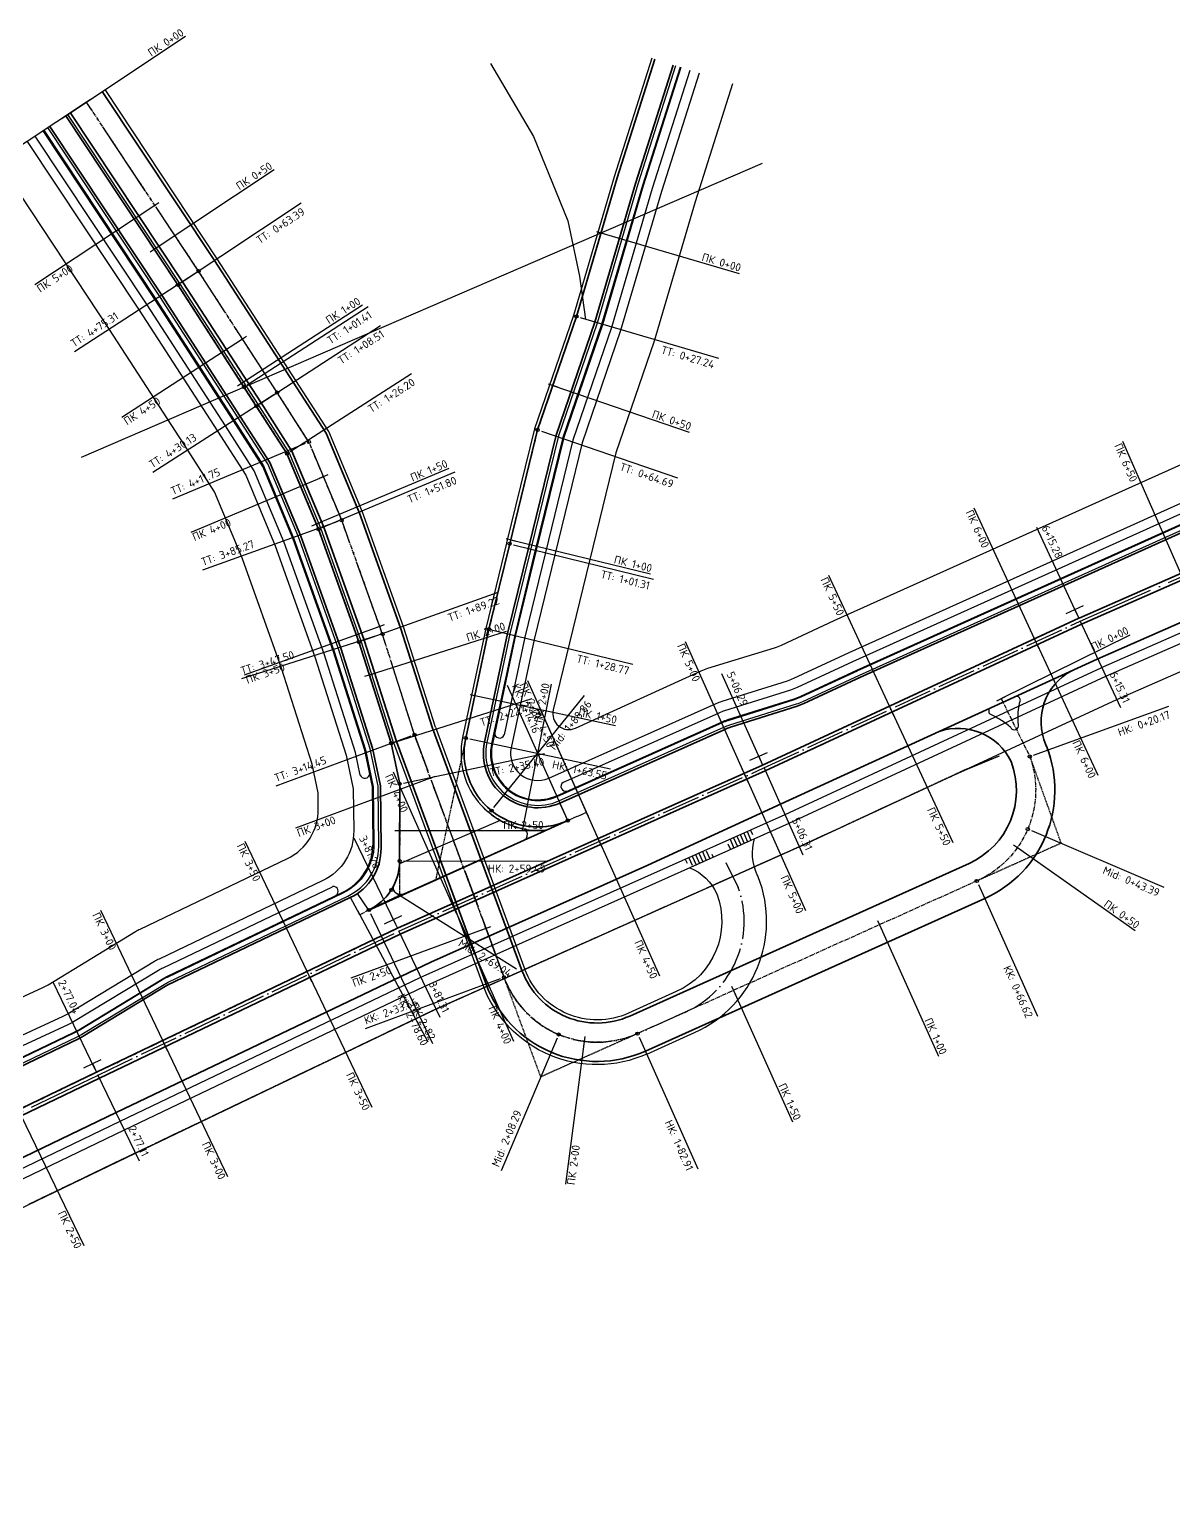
# Model space of a CAD drawing. Header units: metres. Extents: x 3784 to 6278, y 2136 to 3282.
# Drawn here: x 4092.1 to 4449.9, y 2177.7 to 2632.8 of the extents above; entities that cross this region are included whole.
import ezdxf

# ---------------------------------------------------------------- set-up
doc = ezdxf.new("R2010")
doc.units = ezdxf.units.M
for name, pattern in [('ACAD_ISO04W100', [30, 24, -3, 0, -3]), ('CENTER', [2, 1.25, -0.25, 0.25, -0.25]), ('DASHED2', [0.375, 0.25, -0.125]), ('HIDDEN', [0.375, 0.25, -0.125])]:
    doc.linetypes.add(name, pattern=pattern)
for name, color, linetype in [('C-ROAD-CORR', 5, 'Continuous'), ('C-ROAD-CURV', 5, 'Continuous'), ('C-ROAD-LINE', 1, 'Continuous'), ('C-ROAD-TEXT', 11, 'Continuous'), ('C-TINN-BNDY', 110, 'Continuous'), ('дорога', 7, 'Continuous'), ('Трасса съезд на бров.просп-C-ROAD', 7, 'Continuous'), ('Трасса съезд на бров.просп-C-ROAD-TEXT', 11, 'Continuous'), ('Трасса съезд на будивельныкив-C-ROAD', 7, 'Continuous'), ('Трасса съезд на будивельныкив-C-ROAD-TEXT', 11, 'Continuous'), ('Трасса_Броварський проспект_1-C-ROAD-TEXT', 1, 'Continuous'), ('Трасса_Броварський проспект_2-C-ROAD-TEXT', 11, 'Continuous'), ('Трасса_естакада-C-ROAD', 7, 'Continuous'), ('Трасса_естакада-C-ROAD-TEXT', 11, 'Continuous')]:
    doc.layers.add(name, color=color, linetype=linetype)
doc.styles.add('СПДС', font='isocpeur.ttf')

# ---------------------------------------------------------------- blocks, each defined once
blk = doc.blocks.new('НачКонКруговой')
for points in [[(-1.5, 1.5), (1.5, 1.5)], [(0, 1.5), (0, 0)]]:
    blk.add_lwpolyline(points)
blk = doc.blocks.new('AeccTickCircle')
blk.add_circle((0, 0), 1)

msp = doc.modelspace()

# ---------------------------------------------------------------- linework, layer by layer
for points in [[(4260.43, 2385.55), (4257.99, 2391.03)], [(4198.23, 2357.6), (4194.69, 2362.77)]]:
    msp.add_lwpolyline(points)
at = {"layer": 'C-ROAD-CORR', "color": 5, "linetype": 'Continuous', "lineweight": -3}
msp.add_polyline3d([(4395.27, 2405.69, 100.21), (4383.37, 2400.82, 100.31), (4383.13, 2400.7, 100.21), (4384.51, 2401.35, 100.17), (4385.23, 2401.68, 100.16), (4382.63, 2400.47, 100.19), (4379.9, 2399.21, 100.21), (4380.96, 2399.7, 100.19), (4382.63, 2400.47, 100.18), (4379.97, 2399.24, 100.19), (4375.96, 2397.38, 100.15), (4366.89, 2393.17, 100.11), (4363.6, 2391.64, 100.09), (4357.82, 2388.96, 100.06), (4348.75, 2384.75, 100.01), (4345.46, 2383.22, 100), (4339.68, 2380.54, 99.97), (4333.17, 2377.52, 99.93), (4333.14, 2377.5, 99.93), (4333.13, 2377.5, 99.93), (4332.95, 2377.41, 99.93), (4332.94, 2377.41, 99.93), (4330.64, 2376.39, 99.92), (4327.18, 2374.84, 99.9), (4321.51, 2372.31, 99.86), (4320.8, 2371.99, 99.86), (4318.05, 2370.76, 99.85), (4318.03, 2370.75, 99.85), (4313.48, 2368.72, 99.87), (4312.38, 2368.23, 99.88), (4308.92, 2366.68, 99.93), (4304.35, 2364.64, 100.03), (4303.25, 2364.15, 100.06), (4301.86, 2363.53, 100.1), (4294.12, 2360.07, 100.35), (4291.36, 2358.84, 100.43), (4290.49, 2358.45, 100.46), (4284.83, 2355.92, 100.64), (4275.69, 2351.84, 100.93), (4272.23, 2350.29, 101.05), (4266.56, 2347.76, 101.23), (4257.43, 2343.68, 101.52), (4253.97, 2342.14, 101.64), (4248.3, 2339.61, 101.82), (4239.17, 2335.53, 102.11), (4235.71, 2333.98, 102.23), (4230.04, 2331.45, 102.41), (4223.4, 2328.48, 102.62), (4221.24, 2327.52, 102.71), (4219.26, 2326.63, 102.77), (4218.96, 2326.5, 102.78), (4218.07, 2326.07, 102.81), (4212.19, 2323.26, 103), (4205.42, 2320.02, 103.23), (4204.54, 2319.6, 103.26), (4203.17, 2318.94, 103.31), (4200.03, 2317.44, 103.43), (4195.66, 2315.34, 103.64), (4194.15, 2314.62, 103.72), (4185.13, 2310.31, 104.2), (4181.99, 2308.8, 104.36), (4176.11, 2305.99, 104.67), (4167.09, 2301.67, 105.15), (4163.95, 2300.17, 105.32), (4158.07, 2297.35, 105.63), (4151.82, 2294.36, 105.96), (4150.42, 2293.69, 106.03), (4149.05, 2293.04, 106.1), (4145.91, 2291.53, 106.26), (4141.4, 2289.38, 106.48), (4140.03, 2288.72, 106.54), (4136.89, 2287.22, 106.69), (4132.38, 2285.06, 106.89), (4131.01, 2284.4, 106.95), (4127.87, 2282.9, 107.08), (4125.28, 2281.66, 107.18), (4125.3, 2281.67, 107.18), (4125.29, 2281.67, 107.18), (4125.29, 2281.67, 107.18), (4123.42, 2280.77, 107.26), (4122.03, 2280.1, 107.31), (4118.92, 2278.6, 107.43), (4114.41, 2276.43, 107.59), (4113.02, 2275.76, 107.63), (4109.91, 2274.26, 107.74), (4105.4, 2272.09, 107.88), (4104.01, 2271.42, 107.92), (4100.9, 2269.92, 108.01), (4096.39, 2267.76, 108.13), (4095, 2267.08, 108.16), (4091.89, 2265.59, 108.24)], dxfattribs=at)
at = {"layer": 'C-ROAD-CORR', "color": 160, "linetype": 'HIDDEN', "lineweight": -3}
msp.add_polyline3d([(4395.27, 2405.69, 100.16), (4383.37, 2400.82, 100.26), (4383.13, 2400.7, 100.16), (4384.51, 2401.35, 100.12), (4385.23, 2401.68, 100.11), (4382.63, 2400.47, 100.14), (4379.9, 2399.21, 100.16), (4380.96, 2399.7, 100.14), (4382.63, 2400.47, 100.13), (4379.97, 2399.24, 100.14), (4375.96, 2397.38, 100.1), (4366.89, 2393.17, 100.06), (4363.6, 2391.64, 100.04), (4357.82, 2388.96, 100.01), (4348.75, 2384.75, 99.96), (4345.46, 2383.22, 99.95), (4339.68, 2380.54, 99.92), (4333.17, 2377.52, 99.88), (4333.14, 2377.5, 99.88), (4333.13, 2377.5, 99.88), (4332.95, 2377.41, 99.88), (4332.94, 2377.41, 99.88), (4330.64, 2376.39, 99.87), (4327.18, 2374.84, 99.85), (4321.51, 2372.31, 99.81), (4320.8, 2371.99, 99.81), (4318.05, 2370.76, 99.8), (4318.03, 2370.75, 99.8), (4313.48, 2368.72, 99.82), (4312.38, 2368.23, 99.83), (4308.92, 2366.68, 99.88), (4304.35, 2364.64, 99.98), (4303.25, 2364.15, 100.01), (4301.86, 2363.53, 100.05), (4294.12, 2360.07, 100.3), (4291.36, 2358.84, 100.38), (4290.49, 2358.45, 100.41), (4284.83, 2355.92, 100.59), (4275.69, 2351.84, 100.88), (4272.23, 2350.29, 101), (4266.56, 2347.76, 101.18), (4257.43, 2343.68, 101.47), (4253.97, 2342.14, 101.59), (4248.3, 2339.61, 101.77), (4239.17, 2335.53, 102.06), (4235.71, 2333.98, 102.18), (4230.04, 2331.45, 102.36), (4223.4, 2328.48, 102.57), (4221.24, 2327.52, 102.66), (4219.26, 2326.63, 102.72), (4218.96, 2326.5, 102.73), (4218.07, 2326.07, 102.76), (4212.19, 2323.26, 102.95), (4205.42, 2320.02, 103.18), (4204.54, 2319.6, 103.21), (4203.17, 2318.94, 103.26), (4200.03, 2317.44, 103.38), (4195.66, 2315.34, 103.59), (4194.15, 2314.62, 103.67), (4185.13, 2310.31, 104.15), (4181.99, 2308.8, 104.31), (4176.11, 2305.99, 104.62), (4167.09, 2301.67, 105.1), (4163.95, 2300.17, 105.27), (4158.07, 2297.35, 105.58), (4151.82, 2294.36, 105.91), (4150.42, 2293.69, 105.98), (4149.05, 2293.04, 106.05), (4145.91, 2291.53, 106.21), (4141.4, 2289.38, 106.43), (4140.03, 2288.72, 106.49), (4136.89, 2287.22, 106.64), (4132.38, 2285.06, 106.84), (4131.01, 2284.4, 106.9), (4127.87, 2282.9, 107.03), (4125.28, 2281.66, 107.13), (4125.3, 2281.67, 107.13), (4125.29, 2281.67, 107.13), (4125.29, 2281.67, 107.13), (4123.42, 2280.77, 107.21), (4122.03, 2280.1, 107.26), (4118.92, 2278.6, 107.38), (4114.41, 2276.43, 107.54), (4113.02, 2275.76, 107.58), (4109.91, 2274.26, 107.69), (4105.4, 2272.09, 107.83), (4104.01, 2271.42, 107.87), (4100.9, 2269.92, 107.96), (4096.39, 2267.76, 108.08), (4095, 2267.08, 108.11), (4091.89, 2265.59, 108.19)], dxfattribs=at)
at = {"layer": 'C-ROAD-CURV', "color": 5, "linetype": 'CENTER', "lineweight": 30, "flags": 128}
for points in [[(4228.55, 2411.33, 0.613265), (4260.43, 2385.55)], [(4404.83, 2405.57, -0.392329), (4388.3, 2366.69)], [(4207.89, 2372.92, -0.288661), (4198.23, 2357.6)], [(4282.24, 2318.99, -0.433726), (4240.52, 2336.54)]]:
    msp.add_lwpolyline(points, format="xyb", dxfattribs=at)
at = {"layer": 'C-ROAD-LINE', "color": 30, "linetype": 'CENTER', "lineweight": 30, "flags": 128}
for points in [[(4240.52, 2336.54), (4212.52, 2412.33), (4202.51, 2443.83), (4189.78, 2479.39), (4179.54, 2503.81), (4169.61, 2519.27), (4145.04, 2557.19), (4109.97, 2610.04)], [(4395.89, 2423.65), (4404.83, 2405.57)], [(4388.3, 2366.69), (4282.24, 2318.99)]]:
    msp.add_lwpolyline(points, dxfattribs=at)
at = {"layer": 'C-ROAD-LINE', "color": 200, "linetype": 'CENTER', "lineweight": 30, "flags": 128}
for points in [[(4103.51, 2605.76), (4138.55, 2552.94), (4159.23, 2521.03), (4163.09, 2515.07), (4172.66, 2500.19), (4182.55, 2476.59), (4195.16, 2441.35), (4205.23, 2409.71), (4207.9, 2397.02), (4207.89, 2372.92)], [(4198.23, 2357.6), (4195.43, 2356.1)]]:
    msp.add_lwpolyline(points, dxfattribs=at)
at = {"layer": 'C-ROAD-LINE', "color": 24, "linetype": 'CENTER', "lineweight": 30, "flags": 128}
for points in [[(4270.81, 2569.17), (4263.13, 2543.03), (4251, 2507.61), (4242.28, 2472.04), (4235.79, 2445.35), (4228.55, 2411.33)], [(4260.43, 2385.55), (4266.27, 2388.16)]]:
    msp.add_lwpolyline(points, dxfattribs=at)
at = {"layer": 'C-ROAD-LINE', "color": 1, "linetype": 'CENTER', "lineweight": 30, "flags": 128}
for points in [[(3861.78, 2190.58), (3877.12, 2197.38), (3983.86, 2244.66), (4113.18, 2306.91), (4207.2, 2351.91), (4321.34, 2402.9), (4420.2, 2448.78), (4499.9, 2483.77), (4601.19, 2525.51), (4609.82, 2529.34)], [(3862.59, 2188.75), (3877.94, 2195.55), (3984.7, 2242.85), (4114.05, 2305.11), (4208.04, 2350.1), (4322.17, 2401.08), (4421.04, 2446.96), (4500.69, 2481.92), (4601.98, 2523.68), (4610.63, 2527.51)]]:
    msp.add_lwpolyline(points, dxfattribs=at)
at = {"layer": 'C-ROAD-TEXT', "color": 11, "linetype": 'Continuous', "lineweight": -3}
for p, q in [((4419.68, 2449.91), (4407.05, 2477.12)), ((4420.52, 2448.1), (4433.15, 2420.89)), ((4320.83, 2404.04), (4308.6, 2431.43)), ((4321.66, 2402.22), (4333.9, 2374.83)), ((4206.66, 2353.04), (4193.71, 2380.1)), ((4207.5, 2351.22), (4220.45, 2324.16)), ((4112.64, 2308.04), (4099.63, 2335.07)), ((4113.5, 2306.23), (4126.52, 2279.2))]:
    msp.add_line(p, q, dxfattribs=at)
at = {"layer": 'C-TINN-BNDY'}
msp.add_polyline3d([(4195.43, 2356.1, 102.81), (4192.53, 2361.52, 102.69), (4194.09, 2362.38, 102.63)], dxfattribs=at)
at = {"layer": 'дорога'}
for points in [[(4236.29, 2622.12), (4249.72, 2599.28), (4260.41, 2572.97), (4264.11, 2555.6), (4265.99, 2542.12)], [(4286.69, 2623.72), (4274.9, 2586.67), (4262.18, 2543.34), (4250.04, 2507.89), (4241.31, 2472.28)], [(4294.08, 2621.37), (4282.31, 2584.4), (4269.57, 2540.99), (4257.49, 2505.71), (4248.84, 2470.43)], [(4295.51, 2620.92), (4283.75, 2583.96), (4271, 2540.53), (4258.93, 2505.28), (4250.29, 2470.08)], [(4295.75, 2620.84), (4283.99, 2583.89), (4271.24, 2540.46), (4259.17, 2505.21), (4250.53, 2470.02)], [(4298.61, 2619.93), (4286.86, 2583.01), (4274.1, 2539.55), (4262.05, 2504.37), (4253.45, 2469.3)], [(4301.46, 2619.02), (4289.73, 2582.13), (4276.96, 2538.64), (4264.93, 2503.52), (4256.36, 2468.59)], [(4195.57, 2399.76), (4194.09, 2406.78), (4184.27, 2437.67), (4171.83, 2472.43), (4162.44, 2494.82), (4153.43, 2508.84), (4128.94, 2546.64), (4093.92, 2599.4)], [(4108.46, 2499.13), (4321.27, 2590.94)], [(4427.05, 2433.22), (4506.56, 2468.12), (4607.88, 2509.88), (4641.93, 2524.97)], [(4428.62, 2430.64), (4507.73, 2465.36), (4609.06, 2507.12), (4643.14, 2522.22)], [(4431.99, 2423.38), (4510.87, 2458), (4612.2, 2499.77), (4646.38, 2514.91)], [(4120.55, 2291.59), (4214.34, 2336.48), (4328.39, 2387.43), (4427.36, 2433.36)], [(4121.84, 2288.88), (4215.6, 2333.76), (4329.63, 2384.7), (4428.62, 2430.64)], [(4125.29, 2281.67), (4218.96, 2326.5), (4332.95, 2377.41), (4431.99, 2423.38)], [(4205.95, 2409.9), (4230.2, 2344.29)], [(4309.85, 2372.44), (4313.73, 2364.6)], [(3991.23, 2229.34), (4120.55, 2291.59)], [(3992.53, 2226.64), (4121.85, 2288.89)], [(3996, 2219.43), (4125.29, 2281.67)]]:
    msp.add_lwpolyline(points, dxfattribs=at)
at = {"layer": 'дорога', "lineweight": 35}
for points in [[(4287.65, 2623.42), (4275.86, 2586.37), (4263.13, 2543.03), (4251, 2507.61), (4242.28, 2472.04)], [(4293.36, 2621.6), (4281.6, 2584.62), (4268.85, 2541.22), (4256.77, 2505.92), (4248.11, 2470.61)], [(4420.22, 2448.79), (4499.9, 2483.77), (4601.19, 2525.51), (4635.04, 2540.51)], [(4421.04, 2446.96), (4500.69, 2481.92), (4601.98, 2523.68), (4635.85, 2538.68)], [(4113.18, 2306.91), (4207.2, 2351.91), (4321.34, 2402.9), (4420.2, 2448.78)], [(4114.05, 2305.11), (4208.04, 2350.1), (4322.17, 2401.08), (4421.04, 2446.96)], [(3983.86, 2244.66), (4113.18, 2306.91)], [(3984.7, 2242.85), (4114.05, 2305.11)]]:
    msp.add_lwpolyline(points, dxfattribs=at)
at = {"layer": 'дорога', "lineweight": 35, "ltscale": 0.5}
for points in [[(4218.15, 2414.41), (4208.19, 2445.75), (4195.38, 2481.57), (4184.87, 2506.61), (4174.65, 2522.53), (4150.05, 2560.48), (4114.96, 2613.36)], [(4206.89, 2410.25), (4196.82, 2441.91), (4184.19, 2477.22), (4174.21, 2501.01), (4164.56, 2516.02), (4140.02, 2553.9), (4104.96, 2606.73)]]:
    msp.add_lwpolyline(points, dxfattribs=at)
at = {"layer": 'дорога', "ltscale": 0.5}
for points in [[(4219.1, 2414.71), (4209.14, 2446.07), (4196.31, 2481.93), (4185.76, 2507.08), (4175.49, 2523.07), (4150.89, 2561.03), (4115.8, 2613.92)], [(4205.95, 2409.9), (4195.87, 2441.59), (4183.25, 2476.86), (4173.32, 2500.54), (4163.72, 2515.48), (4139.18, 2553.36), (4104.13, 2606.18)], [(4348.36, 2438.04), (4491.87, 2502.63), (4593.14, 2544.37), (4626.74, 2559.25)], [(4349.49, 2435.25), (4493.05, 2499.87), (4594.31, 2541.61), (4627.95, 2556.51)], [(4350.82, 2432.56), (4494.22, 2497.11), (4595.49, 2538.85), (4629.17, 2553.77)], [(4350.93, 2432.34), (4494.32, 2496.88), (4595.59, 2538.62), (4629.27, 2553.54)], [(4351.62, 2431.01), (4494.91, 2495.5), (4596.18, 2537.24), (4629.88, 2552.17)], [(4253.45, 2469.32), (4247, 2442.8), (4240.53, 2412.36)]]:
    msp.add_lwpolyline(points, dxfattribs=at)
at = {"layer": 'дорога'}
for points in [[(4311.95, 2615.69), (4300.25, 2578.91), (4287.44, 2535.31), (4275.5, 2500.43), (4275.5, 2500.43), (4255.88, 2420.16, 0.626315), (4262.82, 2414.42), (4302.16, 2432.36, -0.032586), (4304.23, 2433.14), (4325.08, 2439.53, 0.034282), (4327.25, 2440.37), (4343.73, 2448.01), (4487.57, 2512.75), (4588.81, 2554.48), (4622.28, 2569.31)], [(4096.63, 2601.2), (4131.65, 2548.42), (4156.16, 2510.6), (4165.33, 2496.34), (4174.86, 2473.6), (4187.34, 2438.71), (4197.24, 2407.61), (4199.66, 2396.12), (4199.83, 2378.38, -0.291365), (4190.17, 2362.88), (4135.21, 2336.57, 0.024591), (4133.74, 2335.78), (4107.71, 2320.01, -0.02431), (4106.26, 2319.22), (3977.86, 2257.59)], [(3978.51, 2256.24), (4107.1, 2317.99, 0.024423), (4108.56, 2318.78), (4134.26, 2334.36, -0.024736), (4135.73, 2335.16), (4191.68, 2361.94, 0.291364), (4201.34, 2377.44), (4201.15, 2396.28), (4198.69, 2407.99), (4188.77, 2439.19), (4176.26, 2474.15), (4166.66, 2497.04), (4157.42, 2511.41), (4132.91, 2549.24), (4097.88, 2602.03)], [(4091.42, 2597.74), (4126.43, 2544.99), (4150.91, 2507.21), (4159.77, 2493.42), (4169.03, 2471.34), (4181.42, 2436.71), (4191.19, 2406.01), (4193.41, 2395.44), (4193.54, 2382.3, -0.291365), (4183.88, 2366.8), (4132.68, 2342.29, 0.024301), (4131.23, 2341.51), (4104.28, 2325.22, -0.027527), (4102.63, 2324.35), (3868.82, 2216.12), (3788.28, 2180.44)], [(3783.82, 2190.5), (3864.37, 2226.18), (4096.33, 2333.37, 0.028386), (4098.03, 2334.28), (4125.28, 2350.85, -0.025003), (4126.78, 2351.66), (4172.81, 2373.7, 0.291364), (4182.47, 2389.2), (4182.42, 2394.24), (4180.54, 2403.21), (4171, 2433.19), (4158.77, 2467.36), (4150, 2488.28), (4141.67, 2501.25), (4117.23, 2538.96), (4082.26, 2591.66)], [(4241.31, 2472.27), (4234.82, 2445.58), (4227.58, 2411.54, 0.517684), (4254.17, 2382.75, 0.517684)], [(3789.49, 2177.7), (3870.04, 2213.38), (4104.32, 2321.87, 0.027559), (4105.98, 2322.75), (4132.51, 2338.8, -0.024374), (4133.97, 2339.58), (4186.87, 2364.9)]]:
    msp.add_lwpolyline(points, format="xyb", dxfattribs=at)
at = {"layer": 'дорога', "linetype": 'ACAD_ISO04W100'}
for points in [[(4212.52, 2412.33), (4202.51, 2443.83), (4189.78, 2479.4), (4179.54, 2503.81), (4169.61, 2519.28), (4145.04, 2557.19), (4109.96, 2610.05)], [(4420.62, 2447.87), (4500.29, 2482.85), (4601.59, 2524.6), (4635.45, 2539.6)], [(3984.29, 2243.76), (4113.61, 2306.01)]]:
    msp.add_lwpolyline(points, dxfattribs=at)
at = {"layer": 'дорога', "lineweight": 35, "ltscale": 0.5}
msp.add_lwpolyline([(4198.23, 2357.6), (4198.23, 2357.6, 0.288661), (4207.89, 2372.92), (4207.9, 2397.02), (4205.23, 2409.71), (4195.16, 2441.35), (4182.55, 2476.59), (4172.66, 2500.19), (4163.09, 2515.07), (4138.55, 2552.94), (4103.51, 2605.76)], format="xyb", dxfattribs=at)
at = {"layer": 'дорога', "ltscale": 0.5}
for points in [[(3977.75, 2257.82), (4106.11, 2319.43, 0.02432), (4107.57, 2320.21), (4133.65, 2336.02, -0.024595), (4135.12, 2336.81), (4189.92, 2363.04, 0.291365), (4199.58, 2378.54), (4199.41, 2396.09), (4197, 2407.54), (4187.11, 2438.63), (4174.63, 2473.51), (4165.1, 2496.22), (4155.95, 2510.47), (4131.45, 2548.28), (4096.42, 2601.06)], [(4248.84, 2470.44), (4242.37, 2443.85), (4235.16, 2409.93, 0.613265), (4257.68, 2391.71), (4309.24, 2414.74, -0.028577), (4311.06, 2415.43), (4331.88, 2422, 0.032203), (4333.92, 2422.79), (4351.62, 2431.01)], [(4250.29, 2470.09), (4243.84, 2443.52), (4236.62, 2409.62, 0.613265), (4257.07, 2393.08), (4308.79, 2416.17, -0.028534), (4310.6, 2416.86), (4331.33, 2423.4, 0.032203), (4333.37, 2424.19), (4350.99, 2432.37)], [(4250.54, 2470.03), (4244.08, 2443.46), (4236.87, 2409.56, 0.613265), (4256.97, 2393.31), (4308.65, 2416.4, -0.028699), (4310.48, 2417.09), (4331.24, 2423.63, 0.032304), (4333.29, 2424.43), (4350.82, 2432.56)], [(4256.37, 2468.61), (4249.93, 2442.13), (4242.74, 2408.32, 0.613265), (4254.52, 2398.79), (4306.85, 2422.12, -0.02853), (4308.67, 2422.81), (4329.07, 2429.24, 0.032304), (4331.11, 2430.03), (4348.36, 2438.04)], [(4258.94, 2397.48), (4307.75, 2419.26, -0.028614), (4309.57, 2419.95), (4330.15, 2426.44, 0.032304), (4332.2, 2427.23), (4349.49, 2435.25)]]:
    msp.add_lwpolyline(points, format="xyb", dxfattribs=at)
at = {"layer": 'дорога', "lineweight": 35}
for points in [[(4098.51, 2602.44), (4133.54, 2549.65), (4158.05, 2511.82), (4167.32, 2497.39), (4176.96, 2474.42), (4189.48, 2439.43), (4199.42, 2408.18), (4201.9, 2396.36), (4202.09, 2376.97, -0.291364), (4192.43, 2361.47), (4135.22, 2334.09)], [(4242.28, 2472.04), (4235.79, 2445.35), (4228.55, 2411.33, 0.613265), (4260.43, 2385.55)]]:
    msp.add_lwpolyline(points, format="xyb", dxfattribs=at)
at = {"layer": 'дорога', "color": 1, "lineweight": 18}
msp.add_lwpolyline([(4270.81, 2569.17), (4270.81, 2569.17), (4263.13, 2543.03), (4251, 2507.61), (4242.28, 2472.04), (4235.79, 2445.35), (4228.55, 2411.33, 0.613265), (4260.43, 2385.55), (4266.27, 2388.16)], format="xyb", dxfattribs=at)
at = {"layer": 'дорога', "color": 7, "lineweight": 35, "ltscale": 0.5}
for points in [[(4351.94, 2430.33), (4495.2, 2494.81), (4596.48, 2536.55), (4630.18, 2551.48)], [(4218.15, 2414.41), (4246.19, 2338.5)]]:
    msp.add_lwpolyline(points, dxfattribs=at)
at = {"layer": 'дорога', "color": 7, "lineweight": 35}
for points in [[(4425.85, 2435.97), (4505.38, 2470.88), (4606.7, 2512.64), (4640.71, 2527.71)], [(4327.09, 2390.82), (4425.85, 2435.97)], [(4206.89, 2410.25), (4231.14, 2344.64)], [(4285.47, 2371.59), (4327.09, 2390.82)], [(4198.23, 2357.6), (4260.43, 2385.55)], [(4119.25, 2294.3), (4217.67, 2341.3), (4285.47, 2371.59)], [(4385.84, 2372.17), (4279.79, 2324.47)], [(4284.69, 2313.51), (4390.74, 2361.21)], [(3989.93, 2232.05), (4119.25, 2294.3)]]:
    msp.add_lwpolyline(points, dxfattribs=at)
at = {"layer": 'дорога', "color": 7, "lineweight": 35, "ltscale": 0.5}
msp.add_lwpolyline([(4248.11, 2470.62), (4241.64, 2444.02), (4234.42, 2410.08, 0.613265), (4257.99, 2391.03), (4309.47, 2414.02, -0.028598), (4311.28, 2414.71), (4332.15, 2421.3, 0.032203), (4334.19, 2422.09), (4351.94, 2430.33)], format="xyb", dxfattribs=at)
at = {"layer": 'дорога', "linetype": 'ACAD_ISO04W100', "ltscale": 0.5}
for points in [[(4113.61, 2306.01), (4207.62, 2351), (4321.76, 2401.99), (4420.62, 2447.87)], [(4212.52, 2412.33), (4240.52, 2336.55)], [(4297.2, 2325.72), (4282.24, 2318.99)]]:
    msp.add_lwpolyline(points, dxfattribs=at)
at = {"layer": 'дорога', "color": 7, "lineweight": 35}
for points in [[(4390.74, 2361.21), (4390.75, 2361.22, 0.400173), (4410.12, 2408.55, 0.006151), (4409.82, 2409.2, -0.390498), (4417.93, 2432.35)], [(4376.47, 2413.39, -0.377381), (4399.02, 2403.97), (4399.02, 2403.97, -0.397627), (4385.84, 2372.17)], [(4284.69, 2313.51, -0.433726), (4234.89, 2334.47), (4231.14, 2344.64)], [(4279.79, 2324.47), (4279.79, 2324.47, -0.431919), (4246.19, 2338.5, -0.351814)], [(4135.22, 2334.09), (4108.99, 2318.16, -0.024491), (4107.53, 2317.37), (3978.84, 2255.56)]]:
    msp.add_lwpolyline(points, format="xyb", dxfattribs=at)
at = {"layer": 'дорога', "color": 244, "ltscale": 0.5, "true_color": 0x991b1e}
msp.add_lwpolyline([(4401.32, 2415.48, -0.096747), (4401.89, 2423.13)], format="xyb", dxfattribs=at)
at = {"layer": 'дорога', "color": 244, "linetype": 'ACAD_ISO04W100', "ltscale": 0.5, "true_color": 0x991b1e}
msp.add_lwpolyline([(4392.4, 2418.77, -0.077018), (4398.87, 2414.61, -0.092506)], format="xyb", dxfattribs=at)
at = {"layer": 'дорога', "color": 2}
msp.add_lwpolyline([(4219.08, 2414.76), (4247.06, 2339.05)], dxfattribs=at)
at = {"layer": 'дорога', "color": 244, "true_color": 0x991b1e}
for points in [[(4206.02, 2365.11), (4207.3, 2368.48), (4207.67, 2370.21), (4207.84, 2371.59), (4207.89, 2374.32), (4207.89, 2378.83), (4207.9, 2388.23)], [(4239.3, 2385.61), (4207.87, 2372.08)], [(4312.02, 2368.07), (4312.1, 2368.11)], [(4294.34, 2332.11), (4279.38, 2325.38)], [(4285.1, 2312.6), (4300.05, 2319.33)]]:
    msp.add_lwpolyline(points, dxfattribs=at)
at = {"layer": 'дорога', "color": 5}
for points in [[(4313.27, 2380.68), (4314.5, 2377.94)], [(4314.34, 2381.15), (4315.57, 2378.41)], [(4315.41, 2381.63), (4316.63, 2378.89)], [(4316.48, 2382.11), (4317.66, 2379.45)], [(4317.55, 2382.58), (4318.18, 2381.16)], [(4302.5, 2375.86), (4303.73, 2373.12)], [(4303.68, 2376.11), (4304.79, 2373.6)], [(4310.49, 2378.31), (4311.3, 2376.51)], [(4311.14, 2379.72), (4312.36, 2376.98)], [(4312.21, 2380.2), (4313.43, 2377.46)], [(4297.16, 2373.48), (4297.73, 2372.21)], [(4298.23, 2373.96), (4299.28, 2371.61)], [(4299.3, 2374.43), (4300.52, 2371.69)], [(4300.37, 2374.91), (4301.59, 2372.17)], [(4301.44, 2375.39), (4302.66, 2372.65)], [(4305.44, 2375.02), (4305.86, 2374.08)]]:
    msp.add_lwpolyline(points, dxfattribs=at)
at = {"layer": 'дорога', "color": 244, "true_color": 0x991b1e}
for points in [[(4246.45, 2379.3), (4209.25, 2362.69, -0.653911), (4206.02, 2365.11)], [(4300.05, 2319.33), (4300.06, 2319.33, 0.400307), (4319.94, 2367.96, 0.006298), (4319.64, 2368.65, -0.181502), (4318.81, 2379.86, -0.181502)], [(4298.58, 2370.83, -0.190381), (4307, 2362.62, -0.397289), (4294.34, 2332.11)], [(4285.1, 2312.6, -0.433726), (4233.95, 2334.12), (4230.2, 2344.29)], [(4279.39, 2325.38), (4279.39, 2325.38, -0.434718), (4247.06, 2339.05, -0.431919)]]:
    msp.add_lwpolyline(points, format="xyb", dxfattribs=at)
at = {"layer": 'дорога', "linetype": 'ACAD_ISO04W100', "ltscale": 0.5}
for points in [[(4297.19, 2325.72), (4297.2, 2325.72, 0.392329), (4313.73, 2364.6, 0.392329)], [(4282.24, 2318.99), (4282.24, 2318.99, -0.433726), (4240.52, 2336.55), (4236.76, 2346.72)]]:
    msp.add_lwpolyline(points, format="xyb", dxfattribs=at)
at = {"layer": 'дорога', "color": 244, "true_color": 0x991b1e}
for centre, radius, start, end in [((4400.64, 2423.12), 1.24, 0.2894, 107.5312), ((4393.23, 2419.7), 1.24, 120.4249, 228.3108), ((4400.03, 2415.23), 1.32, 208.1754, 11.2184), ((4245.92, 2381.15), 1.92, 285.8373, 86.6888)]:
    msp.add_arc(centre, radius, start, end, dxfattribs=at)
at = {"layer": 'дорога'}
for centre, radius, start, end in [((4239.1, 2412.82), 1.51, 171.679, 342.0732), ((4197, 2400.28), 1.53, 199.5224, 358.9419), ((4259.81, 2396.22), 1.52, 124.6502, 284.8792), ((4187.16, 2363.41), 1.53, 301.5621, 100.9817)]:
    msp.add_arc(centre, radius, start, end, dxfattribs=at)
at = {"layer": 'дорога', "color": 244, "true_color": 0x991b1e}
msp.add_open_spline([(4246.03, 2383.07), (4245.89, 2383.09), (4243.97, 2383.56), (4240.76, 2384.74), (4236.99, 2386.88), (4234.79, 2388.95), (4233.63, 2390.04)], degree=3, knots=[5.127795, 5.127795, 5.127795, 5.127795, 7.201145, 11.05802, 15.364858, 20.094512, 20.094512, 20.094512, 20.094512], dxfattribs=at)
at = {"layer": 'Трасса съезд на бров.просп-C-ROAD', "color": 254, "linetype": 'DASHED2', "lineweight": -3}
for p, q in [((4207.89, 2372.92), (4207.89, 2362.22)), ((4207.89, 2362.22), (4198.23, 2357.6))]:
    msp.add_line(p, q, dxfattribs=at)
at = {"layer": 'Трасса съезд на бров.просп-C-ROAD-TEXT', "color": 200, "linetype": 'Continuous', "lineweight": -3}
for p, q in [((4103.51, 2605.76), (4141, 2630.64)), ((4131.15, 2564.1), (4168.65, 2588.98)), ((4139.6, 2553.64), (4177.09, 2578.52)), ((4158.46, 2522.22), (4196.23, 2546.69)), ((4160.28, 2521.71), (4198.05, 2546.18)), ((4164.14, 2515.75), (4201.91, 2540.22)), ((4173.71, 2500.87), (4211.57, 2525.19)), ((4181.86, 2478.25), (4223.36, 2495.65)), ((4183.71, 2477.07), (4225.2, 2494.48)), ((4196.34, 2441.77), (4238.71, 2456.93)), ((4198.43, 2431.08), (4241.31, 2444.72)), ((4206.42, 2410.09), (4249.3, 2423.73)), ((4209.12, 2397.27), (4253.16, 2406.54)), ((4207.89, 2382.41), (4252.89, 2382.4)), ((4209.14, 2372.92), (4254.14, 2372.91)), ((4206.33, 2363.2), (4244.4, 2339.21)), ((4195.43, 2356.1), (4216.65, 2316.42)), ((4198.77, 2356.47), (4218.2, 2315.88))]:
    msp.add_line(p, q, dxfattribs=at)
at = {"layer": 'Трасса съезд на бров.просп-C-ROAD-TEXT', "color": 200, "linetype": 'Continuous', "lineweight": 30}
for p, q in [((4102.26, 2604.93), (4104.76, 2606.59)), ((4129.9, 2563.27), (4132.4, 2564.93)), ((4157.2, 2521.4), (4159.72, 2523.03)), ((4180.48, 2477.67), (4183.24, 2478.83)), ((4197, 2430.63), (4199.86, 2431.54)), ((4206.39, 2382.41), (4209.39, 2382.41)), ((4194.73, 2357.42), (4196.14, 2354.78))]:
    msp.add_line(p, q, dxfattribs=at)
at = {"layer": 'Трасса съезд на будивельныкив-C-ROAD', "color": 254, "linetype": 'DASHED2', "lineweight": -3}
for p, q in [((4228.55, 2411.33), (4219.15, 2367.11)), ((4219.15, 2367.11), (4260.43, 2385.55))]:
    msp.add_line(p, q, dxfattribs=at)
at = {"layer": 'Трасса съезд на будивельныкив-C-ROAD-TEXT', "color": 24, "linetype": 'Continuous', "lineweight": 30}
for p, q in [((4269.37, 2569.59), (4272.25, 2568.75)), ((4254.34, 2521.99), (4257.18, 2521.02)), ((4241.13, 2473.67), (4244.05, 2472.95)), ((4229.91, 2424.9), (4232.84, 2424.28)), ((4266.89, 2386.79), (4265.66, 2389.53))]:
    msp.add_line(p, q, dxfattribs=at)
at = {"layer": 'Трасса съезд на будивельныкив-C-ROAD-TEXT', "color": 24, "linetype": 'Continuous', "lineweight": -3}
for p, q in [((4270.81, 2569.17), (4313.99, 2556.49)), ((4264.33, 2542.68), (4307.51, 2530)), ((4255.76, 2521.5), (4298.33, 2506.92)), ((4252.18, 2507.2), (4294.76, 2492.62)), ((4242.59, 2473.31), (4286.3, 2462.59)), ((4243.49, 2471.74), (4287.2, 2461.02)), ((4237.01, 2445.06), (4280.73, 2434.43)), ((4259.92, 2386.69), (4241.57, 2427.78)), ((4246.58, 2383.99), (4255.33, 2428.13)), ((4266.27, 2388.16), (4247.92, 2429.24)), ((4231.37, 2424.59), (4275.39, 2415.23)), ((4237.37, 2389.64), (4265.67, 2424.62)), ((4229.78, 2411.07), (4273.79, 2401.71))]:
    msp.add_line(p, q, dxfattribs=at)
at = {"layer": 'Трасса съезд на будивельныкив-C-ROAD-TEXT', "color": 1, "linetype": 'Continuous', "lineweight": 30}
msp.add_line((4246.29, 2382.51), (4246.87, 2385.46), dxfattribs=at)
at = {"layer": 'Трасса_Броварський проспект_1-C-ROAD-TEXT', "color": 1, "linetype": 'Continuous', "lineweight": -3}
for p, q in [((4451.99, 2462.73), (4433.91, 2503.94)), ((4406.34, 2442.35), (4387.4, 2483.16)), ((4360.99, 2421.3), (4342.04, 2462.12)), ((4315.6, 2400.33), (4297.24, 2441.42)), ((4269.94, 2379.94), (4251.59, 2421.03)), ((4224.29, 2359.55), (4205.94, 2400.63)), ((4178.99, 2338.41), (4159.56, 2379)), ((4133.88, 2316.82), (4114.46, 2357.41))]:
    msp.add_line(p, q, dxfattribs=at)
at = {"layer": 'Трасса_Броварський проспект_1-C-ROAD-TEXT', "color": 1, "linetype": 'Continuous', "lineweight": 30}
for p, q in [((4406.97, 2440.99), (4405.71, 2443.71)), ((4361.62, 2419.94), (4360.36, 2422.66)), ((4316.21, 2398.96), (4314.98, 2401.7)), ((4270.56, 2378.57), (4269.33, 2381.31)), ((4224.9, 2358.18), (4223.68, 2360.92)), ((4179.63, 2337.05), (4178.34, 2339.76)), ((4134.53, 2315.47), (4133.24, 2318.17))]:
    msp.add_line(p, q, dxfattribs=at)
at = {"layer": 'Трасса_Броварський проспект_2-C-ROAD-TEXT', "color": 1, "linetype": 'Continuous', "lineweight": 30}
for p, q in [((4407.78, 2439.16), (4406.52, 2441.88)), ((4362.43, 2418.11), (4361.17, 2420.83)), ((4317.02, 2397.13), (4315.8, 2399.87)), ((4271.37, 2376.74), (4270.14, 2379.48)), ((4225.71, 2356.35), (4224.49, 2359.09)), ((4180.44, 2335.22), (4179.15, 2337.93)), ((4135.34, 2313.64), (4134.05, 2316.34))]:
    msp.add_line(p, q, dxfattribs=at)
at = {"layer": 'Трасса_Броварський проспект_2-C-ROAD-TEXT', "color": 1, "linetype": 'Continuous', "lineweight": -3}
for p, q in [((4407.15, 2440.52), (4426.1, 2399.7)), ((4361.8, 2419.47), (4380.74, 2378.65)), ((4316.41, 2398.5), (4334.76, 2357.42)), ((4270.75, 2378.11), (4289.11, 2337.02)), ((4225.1, 2357.72), (4243.46, 2316.63)), ((4179.8, 2336.58), (4199.22, 2295.99)), ((4134.7, 2314.99), (4154.12, 2274.4)), ((4089.62, 2293.35), (4109.14, 2252.8))]:
    msp.add_line(p, q, dxfattribs=at)
at = {"layer": 'Трасса_естакада-C-ROAD', "color": 254, "linetype": 'DASHED2', "lineweight": -3}
for p, q in [((4404.83, 2405.57), (4414.59, 2378.47)), ((4414.59, 2378.47), (4388.3, 2366.69)), ((4252, 2305.48), (4240.52, 2336.54)), ((4282.24, 2318.99), (4252, 2305.48))]:
    msp.add_line(p, q, dxfattribs=at)
at = {"layer": 'Трасса_естакада-C-ROAD-TEXT', "color": 30, "linetype": 'Continuous', "lineweight": -3}
for p, q in [((4109.97, 2610.04), (4072.47, 2585.16)), ((4131.39, 2577.76), (4093.89, 2552.88)), ((4143.99, 2556.51), (4106.22, 2532.04)), ((4158.8, 2535.95), (4121.04, 2511.47)), ((4168.56, 2518.59), (4130.7, 2494.27)), ((4178.39, 2503.32), (4136.89, 2485.92)), ((4184.09, 2492.97), (4142.59, 2475.57)), ((4188.61, 2478.97), (4146.24, 2463.81)), ((4201.67, 2446.18), (4159.3, 2431.02)), ((4201.32, 2443.45), (4158.43, 2429.82)), ((4395.89, 2423.65), (4436.23, 2443.59)), ((4406, 2405.99), (4448.34, 2421.25)), ((4211.35, 2411.89), (4169.14, 2396.3)), ((4217.53, 2398.77), (4175.32, 2383.18)), ((4405.34, 2382.4), (4446.76, 2364.79)), ((4400.98, 2377.13), (4437.75, 2351.18)), ((4388.81, 2365.55), (4407.21, 2324.48)), ((4357.86, 2353), (4376.32, 2311.96)), ((4234.86, 2351.87), (4192.65, 2336.28)), ((4239.35, 2336.11), (4197.14, 2320.51)), ((4312.26, 2332.49), (4330.72, 2291.45)), ((4257.09, 2317.57), (4239.63, 2276.09)), ((4265.55, 2316.56), (4259.67, 2271.94)), ((4282.75, 2317.84), (4301.11, 2276.76))]:
    msp.add_line(p, q, dxfattribs=at)
at = {"layer": 'Трасса_естакада-C-ROAD-TEXT', "color": 30, "linetype": 'Continuous', "lineweight": 30}
for p, q in [((4111.22, 2610.87), (4108.72, 2609.21)), ((4132.64, 2578.59), (4130.14, 2576.93)), ((4160.06, 2536.76), (4157.54, 2535.13)), ((4185.47, 2493.55), (4182.7, 2492.39)), ((4203.08, 2446.68), (4200.25, 2445.67)), ((4394.54, 2422.98), (4397.23, 2424.31)), ((4218.94, 2399.29), (4216.12, 2398.25)), ((4399.76, 2377.99), (4402.21, 2376.26)), ((4357.25, 2354.36), (4358.48, 2351.63)), ((4236.27, 2352.39), (4233.45, 2351.35)), ((4311.65, 2333.85), (4312.88, 2331.12)), ((4265.75, 2318.04), (4265.35, 2315.07))]:
    msp.add_line(p, q, dxfattribs=at)

# ---------------------------------------------------------------- block references
at = {"layer": 'C-ROAD-TEXT', "color": 11, "linetype": 'Continuous', "lineweight": -3, "xscale": 2, "yscale": 2, "zscale": 2}
for p, rotation in [((4420.2, 2448.78), 24.8956911197644), ((4321.34, 2402.9), 24.07026711116211), ((4207.2, 2351.91), 25.57697369103298), ((4113.18, 2306.91), 25.70315908551419)]:
    msp.add_blockref('НачКонКруговой', p, dxfattribs=dict(at, rotation=rotation))
at = {"layer": 'Трасса съезд на бров.просп-C-ROAD-TEXT', "color": 2, "linetype": 'Continuous', "lineweight": -3}
for p, xscale, yscale, zscale, rotation in [((4138.55, 2552.94), 0.5000000000000001, 0.5000000000000001, 0.5000000000000001, 303.5671180822363), ((4159.23, 2521.03), 0.5000000000000001, 0.5000000000000001, 0.5000000000000001, 302.941543481275), ((4163.09, 2515.07), 0.5000000000000001, 0.5000000000000001, 0.5000000000000001, 302.9415434812772), ((4172.66, 2500.19), 0.5000000000000001, 0.5000000000000001, 0.5000000000000001, 302.7204084521265), ((4182.55, 2476.59), 0.5000000000000001, 0.5000000000000001, 0.5000000000000001, 292.7524701622082), ((4195.16, 2441.35), 0.5000000000000001, 0.5000000000000001, 0.5000000000000001, 289.6887162444031), ((4205.23, 2409.71), 0.5000000000000001, 0.5000000000000001, 0.5000000000000001, 287.6448285309018), ((4207.9, 2397.02), 0.5000000000000001, 0.5000000000000001, 0.5000000000000001, 281.8844193497163), ((4207.89, 2372.92), 0.5000000000000001, 0.5000000000000001, 0.5000000000000001, 269.9824149804543), ((4205.27, 2363.87), 0.5, 0.5, 0.5, 237.7796936691943), ((4198.23, 2357.6), 0.5000000000000001, 0.5000000000000001, 0.5000000000000001, 205.5769723579347)]:
    msp.add_blockref('AeccTickCircle', p, dxfattribs=dict(at, xscale=xscale, yscale=yscale, zscale=zscale, rotation=rotation))
at = {"layer": 'Трасса съезд на будивельныкив-C-ROAD-TEXT', "color": 2, "linetype": 'Continuous', "lineweight": -3}
for p, xscale, yscale, zscale, rotation in [((4263.13, 2543.03), 0.5, 0.5, 0.5, 253.6375291523295), ((4251, 2507.61), 0.5000000000000001, 0.5000000000000001, 0.5000000000000001, 251.0954994388829), ((4242.28, 2472.04), 0.5000000000000001, 0.5000000000000001, 0.5000000000000001, 256.2198188622364), ((4235.79, 2445.35), 0.5000000000000001, 0.5000000000000001, 0.5000000000000001, 256.3348455459515), ((4228.55, 2411.33), 0.5000000000000001, 0.5000000000000001, 0.5000000000000001, 257.9929849564149), ((4236.59, 2388.66), 0.5000000000000001, 0.5000000000000001, 0.5000000000000001, 321.0316260338258), ((4260.43, 2385.55), 0.5000000000000001, 0.5000000000000001, 0.5000000000000001, 24.07026711123588)]:
    msp.add_blockref('AeccTickCircle', p, dxfattribs=dict(at, xscale=xscale, yscale=yscale, zscale=zscale, rotation=rotation))
at = {"layer": 'Трасса_естакада-C-ROAD-TEXT', "color": 2, "linetype": 'Continuous', "lineweight": -3}
for p, xscale, yscale, zscale, rotation in [((4145.04, 2557.19), 0.5000000000000001, 0.5000000000000001, 0.5000000000000001, 122.9415434812748), ((4169.61, 2519.27), 0.5000000000000001, 0.5000000000000001, 0.5000000000000001, 122.7204084521294), ((4179.54, 2503.81), 0.5000000000000001, 0.5000000000000001, 0.5000000000000001, 112.7524701622063), ((4189.78, 2479.39), 0.5000000000000001, 0.5000000000000001, 0.5000000000000001, 109.6887162444046), ((4202.51, 2443.83), 0.5000000000000001, 0.5000000000000001, 0.5000000000000001, 107.6320010977821), ((4212.52, 2412.33), 0.5000000000000001, 0.5000000000000001, 0.5000000000000001, 110.2796896435511), ((4404.83, 2405.57), 0.5000000000000001, 0.5000000000000001, 0.5000000000000001, 289.8151497740008), ((4404.19, 2382.89), 0.4999999999999999, 0.4999999999999999, 0.4999999999999999, 246.9721147520887), ((4388.3, 2366.69), 0.5, 0.5, 0.5, 204.1290797301765), ((4240.52, 2336.54), 0.5000000000000001, 0.5000000000000001, 0.5000000000000001, 110.2796896435505), ((4257.58, 2318.72), 0.5000000000000002, 0.5000000000000002, 0.5000000000000002, 157.1749783773817), ((4282.24, 2318.99), 0.5000000000000001, 0.5000000000000001, 0.5000000000000001, 204.0702671112133)]:
    msp.add_blockref('AeccTickCircle', p, dxfattribs=dict(at, xscale=xscale, yscale=yscale, zscale=zscale, rotation=rotation))

# ---------------------------------------------------------------- texts
at = {"layer": 'C-ROAD-TEXT', "color": 11, "linetype": 'Continuous', "lineweight": -3, "char_height": 2.5, "style": 'СПДС'}
for s, insert, attachment_point, rotation in [('6+15.28', (4408.44, 2477.08), 7, 294.8957), ('5+06.29', (4309.99, 2431.37), 7, 294.0702), ('6+15.31', (4434.01, 2421.98), 9, 294.8957), ('5+06.31', (4334.78, 2375.91), 9, 294.0703), ('3+81.28', (4195.1, 2380.07), 7, 295.577), ('2+77.04', (4101.02, 2335.05), 7, 295.7031), ('3+81.31', (4221.3, 2325.26), 9, 295.577), ('2+77.11', (4127.37, 2280.31), 9, 295.703)]:
    msp.add_mtext(s, dxfattribs=dict(at, insert=insert, attachment_point=attachment_point, rotation=rotation))
at = {"layer": 'Трасса съезд на бров.просп-C-ROAD-TEXT', "color": 200, "linetype": 'Continuous', "lineweight": -3, "char_height": 2.5, "style": 'СПДС'}
for s, insert, attachment_point, rotation in [('ПК{\\fISOCPEUR|b0|i0|c204|p34; }0+00', (4140.73, 2631.06), 9, 33.5671), ('ПК{\\fISOCPEUR|b0|i0|c204|p34; }0+50', (4168.37, 2589.4), 9, 33.5671), ('ТТ: 0+63.39', (4177.19, 2577.23), 3, 33.5671), ('ПК{\\fISOCPEUR|b0|i0|c204|p34; }1+00', (4195.96, 2547.11), 9, 32.9415), ('ТТ: 1+01.41', (4198.13, 2544.9), 3, 32.9415), ('ТТ: 1+08.51', (4201.99, 2538.94), 3, 32.9415), ('ТТ: 1+26.20', (4211.65, 2523.91), 3, 32.7204), ('ПК{\\fISOCPEUR|b0|i0|c204|p34; }1+50', (4223.16, 2496.11), 9, 22.7525), ('ТТ: 1+51.80', (4225.06, 2493.2), 3, 22.7525), ('ТТ: 1+89.22', (4238.5, 2455.66), 3, 19.6887), ('ПК{\\fISOCPEUR|b0|i0|c204|p34; }2+00', (4241.16, 2445.2), 9, 17.6448), ('ТТ: 2+22.42', (4249.05, 2422.47), 3, 17.6448), ('ТТ: 2+35.40', (4252.78, 2405.31), 3, 11.8844), ('ПК{\\fISOCPEUR|b0|i0|c204|p34; }2+50', (4252.89, 2382.9), 9, 359.9824), ('НК: 2+59.49', (4253.52, 2371.79), 3, 359.9824), ('Mid: 2+69.04', (4243.27, 2338.59), 3, 327.7797), ('КК: 2+78.60', (4216.91, 2315.96), 3, 295.577), ('ПК{\\fISOCPEUR|b0|i0|c204|p34; }2+82', (4217.09, 2316.65), 9, 298.1362)]:
    msp.add_mtext(s, dxfattribs=dict(at, insert=insert, attachment_point=attachment_point, rotation=rotation))
at = {"layer": 'Трасса съезд на будивельныкив-C-ROAD-TEXT', "color": 24, "linetype": 'Continuous', "lineweight": -3, "char_height": 2.5, "style": 'СПДС'}
for s, insert, attachment_point, rotation in [('ПК{\\fISOCPEUR|b0|i0|c204|p34; }0+00', (4314.13, 2556.97), 9, 343.6375), ('ТТ: 0+27.24', (4306.59, 2529.1), 3, 343.6375), ('ПК{\\fISOCPEUR|b0|i0|c204|p34; }0+50', (4298.49, 2507.39), 9, 341.0955), ('ТТ: 0+64.69', (4293.8, 2491.76), 3, 341.0955), ('ПК{\\fISOCPEUR|b0|i0|c204|p34; }1+00', (4286.41, 2463.08), 9, 346.2198), ('ТТ: 1+01.31', (4286.32, 2460.08), 3, 346.2198), ('ТТ: 1+28.77', (4279.86, 2433.48), 3, 346.3348), ('КК: 2+14.16', (4242.85, 2427.66), 7, 294.0702), ('ПК{\\fISOCPEUR|b0|i0|c204|p34; }2+21', (4247.46, 2429.04), 1, 294.0702), ('ПК{\\fISOCPEUR|b0|i0|c204|p34; }2+00', (4254.84, 2428.22), 9, 78.7839), ('Mid: 1+88.86', (4266.15, 2423.43), 3, 51.0316), ('ПК{\\fISOCPEUR|b0|i0|c204|p34; }1+50', (4275.49, 2415.72), 9, 347.993), ('НК: 1+63.55', (4272.95, 2400.74), 3, 347.993)]:
    msp.add_mtext(s, dxfattribs=dict(at, insert=insert, attachment_point=attachment_point, rotation=rotation))
at = {"layer": 'Трасса_Броварський проспект_1-C-ROAD-TEXT', "color": 1, "linetype": 'Continuous', "lineweight": -3, "char_height": 2.5, "attachment_point": 1, "style": 'СПДС'}
for s, insert, rotation in [('ПК{\\fISOCPEUR|b0|i0|c204|p34; }6+50', (4433.45, 2503.74), 293.7007), ('ПК{\\fISOCPEUR|b0|i0|c204|p34; }6+00', (4386.94, 2482.95), 294.8957), ('ПК{\\fISOCPEUR|b0|i0|c204|p34; }5+50', (4341.59, 2461.91), 294.8957), ('ПК{\\fISOCPEUR|b0|i0|c204|p34; }5+00', (4296.79, 2441.21), 294.0702), ('ПК{\\fISOCPEUR|b0|i0|c204|p34; }4+00', (4205.48, 2400.43), 294.0702), ('ПК{\\fISOCPEUR|b0|i0|c204|p34; }3+50', (4159.11, 2378.78), 295.577), ('ПК{\\fISOCPEUR|b0|i0|c204|p34; }3+00', (4114.01, 2357.19), 295.577)]:
    msp.add_mtext(s, dxfattribs=dict(at, insert=insert, rotation=rotation))
at = {"layer": 'Трасса_Броварський проспект_1-C-ROAD-TEXT', "color": 24, "linetype": 'Continuous', "lineweight": -3, "insert": (4251.13, 2420.82), "char_height": 2.5, "attachment_point": 1, "rotation": 294.0702, "style": 'СПДС'}
msp.add_mtext('ПК{\\fISOCPEUR|b0|i0|c204|p34; }4+50', dxfattribs=at)
at = {"layer": 'Трасса_Броварський проспект_2-C-ROAD-TEXT', "color": 1, "linetype": 'Continuous', "lineweight": -3, "char_height": 2.5, "attachment_point": 3, "style": 'СПДС'}
for s, insert, rotation in [('ПК{\\fISOCPEUR|b0|i0|c204|p34; }6+00', (4425.64, 2399.49), 294.8957), ('ПК{\\fISOCPEUR|b0|i0|c204|p34; }5+50', (4380.29, 2378.44), 294.8957), ('ПК{\\fISOCPEUR|b0|i0|c204|p34; }5+00', (4334.3, 2357.21), 294.0703), ('ПК{\\fISOCPEUR|b0|i0|c204|p34; }4+50', (4288.65, 2336.82), 294.0703), ('ПК{\\fISOCPEUR|b0|i0|c204|p34; }4+00', (4243, 2316.43), 294.0703), ('ПК{\\fISOCPEUR|b0|i0|c204|p34; }3+50', (4198.77, 2295.77), 295.577), ('ПК{\\fISOCPEUR|b0|i0|c204|p34; }3+00', (4153.67, 2274.19), 295.577), ('ПК{\\fISOCPEUR|b0|i0|c204|p34; }2+50', (4108.69, 2252.59), 295.703)]:
    msp.add_mtext(s, dxfattribs=dict(at, insert=insert, rotation=rotation))
at = {"layer": 'Трасса_естакада-C-ROAD-TEXT', "color": 30, "linetype": 'Continuous', "lineweight": -3, "char_height": 2.5, "style": 'СПДС'}
for s, insert, attachment_point, rotation in [('ПК{\\fISOCPEUR|b0|i0|c204|p34; }5+00', (4094.17, 2552.46), 1, 33.5671), ('ТТ: 4+75.31', (4106.14, 2533.32), 7, 32.9415), ('ПК{\\fISOCPEUR|b0|i0|c204|p34; }4+50', (4121.31, 2511.06), 1, 32.9415), ('ТТ: 4+30.13', (4130.61, 2495.55), 7, 32.7204), ('ТТ: 4+11.75', (4137.03, 2487.2), 7, 22.7525), ('ПК{\\fISOCPEUR|b0|i0|c204|p34; }4+00', (4142.78, 2475.11), 1, 22.7525), ('ТТ: 3+85.27', (4146.45, 2465.08), 7, 19.6887), ('ПК{\\fISOCPEUR|b0|i0|c204|p34; }0+00', (4436.01, 2444.04), 9, 26.3052), ('ТТ: 3+47.50', (4158.69, 2431.08), 7, 17.632), ('ПК{\\fISOCPEUR|b0|i0|c204|p34; }3+50', (4159.47, 2430.55), 1, 19.6887), ('НК: 0+20.17', (4448.13, 2419.98), 3, 19.8151), ('ТТ: 3+14.45', (4169.33, 2397.57), 7, 20.2797), ('ПК{\\fISOCPEUR|b0|i0|c204|p34; }3+00', (4175.49, 2382.71), 1, 20.2797), ('Mid: 0+43.39', (4445.74, 2364), 3, 336.9721), ('ПК{\\fISOCPEUR|b0|i0|c204|p34; }0+50', (4438.04, 2351.59), 9, 324.7891), ('ПК{\\fISOCPEUR|b0|i0|c204|p34; }2+50', (4192.82, 2335.81), 1, 20.2797), ('КК: 0+66.62', (4405.93, 2324.59), 3, 294.1291), ('КК: 2+33.66', (4197.34, 2321.79), 7, 20.2797), ('ПК{\\fISOCPEUR|b0|i0|c204|p34; }1+00', (4376.78, 2312.16), 9, 294.2178), ('ПК{\\fISOCPEUR|b0|i0|c204|p34; }1+50', (4331.18, 2291.65), 9, 294.2178), ('Mid: 2+08.29', (4238.84, 2277.1), 7, 67.175), ('НК: 1+82.91', (4299.83, 2276.87), 3, 294.0702), ('ПК{\\fISOCPEUR|b0|i0|c204|p34; }2+00', (4260.16, 2271.88), 1, 82.4905)]:
    msp.add_mtext(s, dxfattribs=dict(at, insert=insert, attachment_point=attachment_point, rotation=rotation))

doc.saveas('drawing.dxf')
